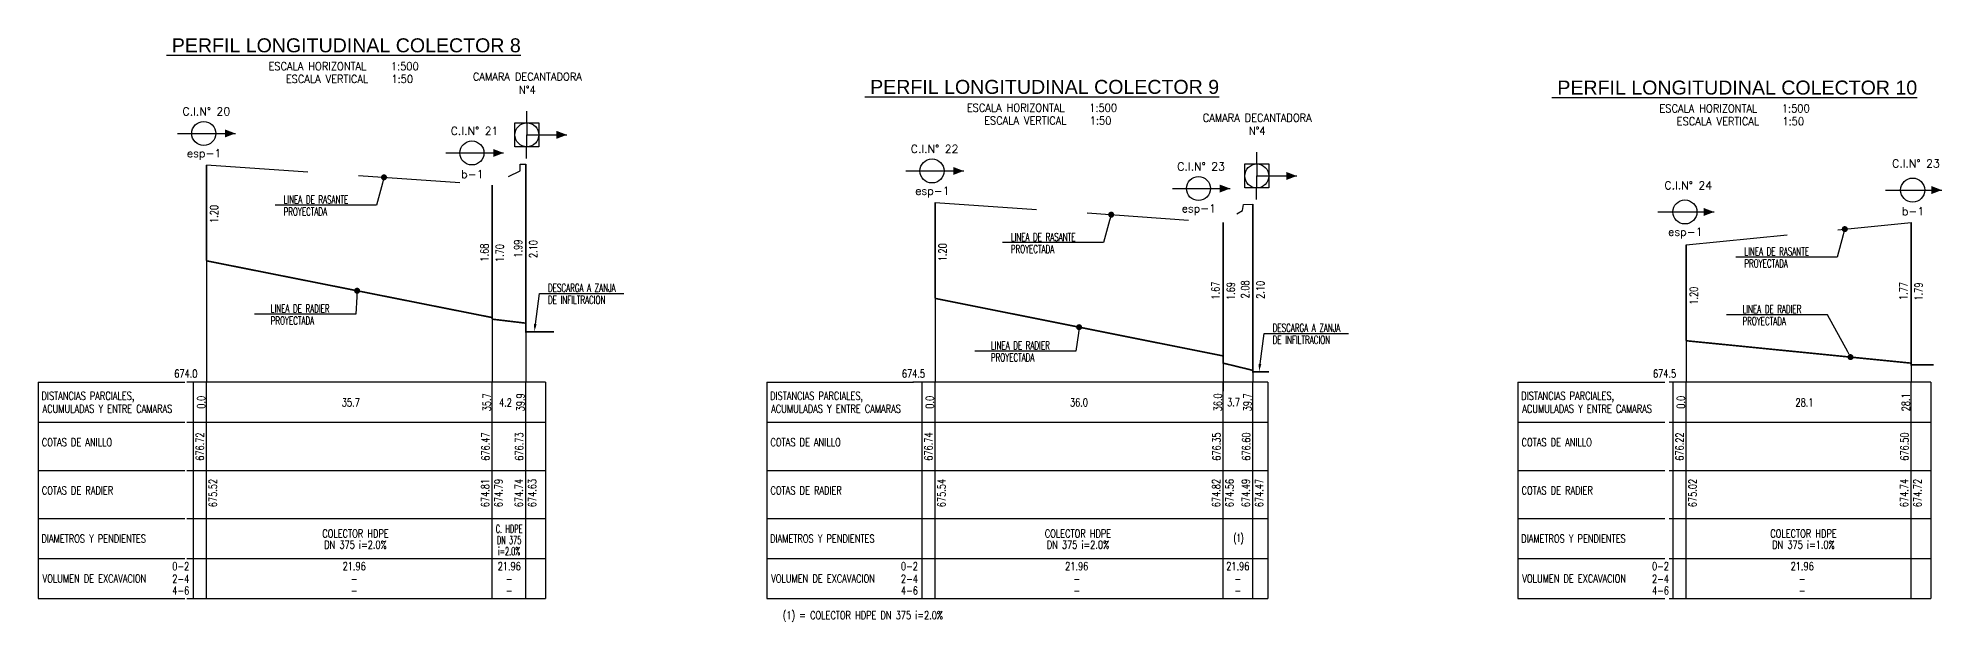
# Model space of a CAD drawing. Extents: x 350769 to 354978, y 6304672 to 6307963.
# Drawn here: x 353836 to 354074.4, y 6304672 to 6304745 of the extents above; entities that cross this region are included whole.
import ezdxf
from ezdxf import colors
from ezdxf.entities.mleader import LeaderData, LeaderLine
from ezdxf.enums import TextEntityAlignment as Align
from ezdxf.math import Vec2, Vec3

# ---------------------------------------------------------------- set-up
doc = ezdxf.new("R2010")
doc.units = 0
doc.linetypes.add('DASHED', pattern=[19.049999999999997, 12.7, -6.35])
doc.layers.get('0').update_dxf_attribs({"linetype": 'CONTINUOUS'})
for name, color, linetype in [('00-ALL SALIDA SUMIDERO', 1, 'CONTINUOUS'), ('00-FORMATO', 6, 'CONTINUOUS'), ('00_All ext_Txt', 4, 'CONTINUOUS'), ('03_Pav ext_Cota 250', 7, 'CONTINUOUS'), ('03_S2_Pav ext_Borde vereda', 7, 'CONTINUOUS'), ('05', 3, 'CONTINUOUS'), ('C-ROAD-PROF', 3, 'CONTINUOUS'), ('Perfil perfil cajon', 6, 'CONTINUOUS'), ('Perfil perfil texto', 3, 'CONTINUOUS')]:
    doc.layers.add(name, color=color, linetype=linetype)
doc.styles.add('lluvias DET-ROMANS', font='ROMANS.SHX', dxfattribs={"width": 0.9, "height": 2})
doc.styles.add('NEGRITA', font='swisse.ttf')
doc.styles.add('ROMANS', font='romans.shx', dxfattribs={"width": 0.65})

# ---------------------------------------------------------------- blocks, each defined once
blk = doc.blocks.new('_Dot')
at = {"color": 0, "linetype": 'ByBlock', "lineweight": -2}
blk.add_line((-0.5, 0), (-1, 0), dxfattribs=at)
at = {"color": 0, "linetype": 'ByBlock', "const_width": 0.5}
blk.add_lwpolyline([(-0.25, 0, 1), (0.25, 0, 1)], format="xyb", close=True, dxfattribs=at)

msp = doc.modelspace()

# ---------------------------------------------------------------- linework, layer by layer
at = {"layer": '00-ALL SALIDA SUMIDERO', "ltscale": 0.5}
for points in [[(353860.6750231685, 6304733.09167239, 0, 1, 0), (353859.3713764041, 6304733.09167239, 0, 0, 0)], [(353902.0996359992, 6304732.917435395, 0, 1, 0), (353900.7959892349, 6304732.917435395, 0, 0, 0)], [(353894.19192349, 6304730.649671392, 0, 1, 0), (353892.8882767256, 6304730.649671392, 0, 0, 0)], [(353951.6797738409, 6304728.397752659, 0, 1, 0), (353950.3761270765, 6304728.397752659, 0, 0, 0)], [(353993.3056976886, 6304727.773677642, 0, 1, 0), (353992.0020509242, 6304727.773677642, 0, 0, 0)], [(353984.9777923682, 6304726.19904112, 0, 1, 0), (353983.6741456038, 6304726.19904112, 0, 0, 0)], [(354073.9077486559, 6304726.007977765, 0, 1, 0), (354072.6041018915, 6304726.007977765, 0, 0, 0)]]:
    msp.add_lwpolyline(points, format="xyseb", dxfattribs=at)
at = {"layer": '00-ALL SALIDA SUMIDERO', "ltscale": 0.5, "const_width": 0.2}
for points in [[(353857.0544408585, 6304729.159899304), (353857.0544408585, 6304717.159899356)], [(353896.9544408586, 6304729.259899254), (353896.9544408586, 6304708.259899306), (353900.4734058824, 6304708.259899306)], [(353892.7544408586, 6304726.659899306), (353892.7544408586, 6304709.859899277)], [(353948.1024950192, 6304712.459899295), (353948.1024950192, 6304724.459899298)], [(353987.8024950192, 6304724.259899333), (353987.8024950192, 6304703.259899333), (353989.8301594621, 6304703.259899333)], [(353984.1024950192, 6304721.959899268), (353984.1024950192, 6304704.359899298), (353987.8024950192, 6304703.459899333)], [(354070.0593326396, 6304721.959899298), (354070.0593326507, 6304704.359899298)], [(353857.0544408585, 6304717.159899304), (353892.7544408586, 6304710.059899306)], [(353948.1024950192, 6304712.459899295), (353984.1024950192, 6304705.259899268)], [(353892.7544408586, 6304709.859899277), (353896.9544408586, 6304709.359899307)], [(354041.9593326405, 6304707.159899293), (354070.0593326405, 6304704.359899298), (354070.0593326405, 6304704.159899259), (354072.8934078319, 6304704.159899259)]]:
    msp.add_lwpolyline(points, dxfattribs=at)
at = {"layer": '00-ALL SALIDA SUMIDERO', "ltscale": 0.5, "elevation": -1.264502462725251e-08}
msp.add_lwpolyline([(354045.4521564234, 6304723.269842039, 0, 1, 0), (354044.148509659, 6304723.269842039, 0, 0, 0)], format="xyseb", dxfattribs=at)
at = {"layer": '00-ALL SALIDA SUMIDERO', "ltscale": 0.5, "const_width": 0.2, "elevation": -1.000000000612056e-10}
msp.add_lwpolyline([(354041.9593326001, 6304719.159899298), (354041.9593326001, 6304707.159899298)], dxfattribs=at)
at = {"layer": '03_Pav ext_Cota 250', "color": 7}
for points in [[(353857.0544408585, 6304674.90835754), (353857.0544408585, 6304701.959899306)], [(353892.7544408586, 6304674.908357524), (353892.7544408586, 6304701.95989929)], [(353896.9544408586, 6304674.908357488), (353896.9544408586, 6304701.959899254)], [(353948.1024950192, 6304674.908357532), (353948.1024950192, 6304701.959899298)], [(353984.1024950192, 6304674.908357516), (353984.1024950192, 6304701.959899282)], [(353987.8024950192, 6304674.908357567), (353987.8024950192, 6304701.959899333)], [(354041.9593326405, 6304674.908357532), (354041.9593326405, 6304701.959899298)], [(354070.0593326405, 6304674.908357493), (354070.0593326405, 6304701.959899259)]]:
    msp.add_lwpolyline(points, dxfattribs=at)
at = {"layer": '03_S2_Pav ext_Borde vereda'}
for points in [[(353857.0544408585, 6304717.159899304), (353857.0544408585, 6304701.959899306)], [(353948.1024950192, 6304712.459899295), (353948.1024950192, 6304701.959899298)], [(353892.7544408586, 6304709.859899277), (353892.7544408586, 6304701.959899306)], [(353896.9544408586, 6304708.259899306), (353896.9544408586, 6304701.959899306)], [(354041.9593326405, 6304707.159899293), (354041.9593326405, 6304701.959899298)], [(353984.1024950192, 6304704.359899298), (353984.1024950192, 6304700.85272346)], [(354070.0593326405, 6304704.159899259), (354070.0593326405, 6304701.959899298)], [(353987.8024950192, 6304703.259899333), (353987.8024950192, 6304701.959899333)]]:
    msp.add_lwpolyline(points, dxfattribs=at)
at = {"layer": '05', "color": 1}
for p, q in [((353853.4540260192, 6304733.09167239), (353860.6750231685, 6304733.09167239)), ((353897.0996359992, 6304732.917435395), (353902.0996359992, 6304732.917435395)), ((353886.9709263407, 6304730.649671392), (353894.19192349, 6304730.649671392)), ((353944.4587766916, 6304728.397752659), (353951.6797738409, 6304728.397752659)), ((353988.3056976886, 6304727.773677642), (353993.3056976886, 6304727.773677642)), ((353977.7567952189, 6304726.19904112), (353984.9777923682, 6304726.19904112)), ((354066.8781336583, 6304726.007977766), (354073.9077486559, 6304726.007977765)), ((354038.4225414257, 6304723.26984204, -1.264502462725251e-08), (354045.4521564234, 6304723.269842039, -1.264502462725251e-08))]:
    msp.add_line(p, q, dxfattribs=at)
for points in [[(353897.0679280242, 6304735.880598689), (353897.099635999, 6304732.917435395)], [(353897.0679280242, 6304729.9542721), (353897.099635999, 6304732.917435395)], [(353988.2739897136, 6304730.736840936), (353988.3056976884, 6304727.773677642)], [(353988.2739897136, 6304724.810514347), (353988.3056976884, 6304727.773677642)]]:
    msp.add_lwpolyline(points, dxfattribs=at)
for points in [[(353898.5996359992, 6304731.417435395), (353895.5996359992, 6304731.417435395), (353895.5996359992, 6304734.417435395), (353898.5996359992, 6304734.417435395)], [(353989.8056976886, 6304726.273677642), (353986.8056976886, 6304726.273677642), (353986.8056976886, 6304729.273677642), (353989.8056976886, 6304729.273677642)]]:
    msp.add_lwpolyline(points, close=True, dxfattribs=at)
for centre in [(353856.7150828937, 6304733.09167239), (353897.0996359992, 6304732.917435395), (353890.2319832151, 6304730.649671392), (353947.7198335661, 6304728.397752659), (353981.0178520934, 6304726.19904112), (353988.3056976886, 6304727.773677642), (354070.2613238842, 6304726.007977765), (354041.8057316517, 6304723.269842039, -1.264502462725251e-08)]:
    msp.add_circle(centre, 1.5, dxfattribs=at)
at = {"layer": 'C-ROAD-PROF', "color": 3, "linetype": 'DASHED', "lineweight": -3, "flags": 128}
for points in [[(353857.0544408585, 6304729.159899304), (353892.7544408586, 6304726.659899306), (353896.2635144078, 6304728.432048339), (353896.2539603377, 6304729.259899254), (353896.9544408586, 6304729.259899254)], [(353948.1024950192, 6304724.459899298), (353984.1024950192, 6304721.959899268), (353986.5166943223, 6304723.46088546), (353986.6599653144, 6304724.216299197), (353987.8024950192, 6304724.259899333)]]:
    msp.add_lwpolyline(points, dxfattribs=at)
at = {"layer": 'C-ROAD-PROF', "color": 3, "linetype": 'DASHED', "lineweight": -3, "elevation": 1.000000000612056e-10, "flags": 128}
msp.add_lwpolyline([(354041.9593326405, 6304719.14009159), (354070.0593326405, 6304721.959899298)], dxfattribs=at)
at = {"layer": 'Perfil perfil cajon'}
for p, q in [((353836.026367995, 6304701.959899376), (353854.3746090747, 6304701.959899377)), ((353836.0263679949, 6304701.959899376), (353836.0263679935, 6304674.908357611)), ((353899.4364874542, 6304701.959899271), (353854.6184035295, 6304701.95989931)), ((353855.3956221005, 6304701.959899376), (353855.3956220993, 6304674.90835761)), ((353927.0744221556, 6304701.959899302), (353945.4226632354, 6304701.959899303)), ((353927.0744221556, 6304701.959899302), (353927.0744221542, 6304674.908357536)), ((353989.6919752994, 6304701.959899263), (353945.328224853, 6304701.959899302)), ((353946.4436762612, 6304701.959899302), (353946.44367626, 6304674.908357535)), ((354020.9312597769, 6304701.959899302), (354039.2795008567, 6304701.959899303)), ((354020.9312597769, 6304701.959899302), (354020.9312597755, 6304674.908357536)), ((354072.511837493, 6304701.959899263), (354039.8506402827, 6304701.959899302)), ((354040.3005138825, 6304701.959899302), (354040.3005138813, 6304674.908357535)), ((353836.0263679936, 6304674.90835761), (353854.3746090729, 6304674.90835761)), ((353927.0744221542, 6304674.908357535), (353945.4226632335, 6304674.908357535)), ((354020.9312597755, 6304674.908357535), (354039.2795008548, 6304674.908357535))]:
    msp.add_line(p, q, dxfattribs=at)
at = {"layer": 'Perfil perfil cajon', "color": 7}
for p, q in [((353836.0263679947, 6304696.959899379), (353854.3746090757, 6304696.959899375)), ((353854.6184035295, 6304696.959899308), (353899.4364874529, 6304696.959899269)), ((353927.0744221554, 6304696.959899304), (353945.4226632363, 6304696.959899301)), ((353945.328224853, 6304696.9598993), (353989.6919752981, 6304696.959899261)), ((354020.9312597767, 6304696.959899304), (354039.2795008576, 6304696.959899301)), ((354039.8506402827, 6304696.9598993), (354072.5118374917, 6304696.959899261)), ((353836.0263679944, 6304690.934128493), (353854.3746090738, 6304690.934128493)), ((353854.6184035286, 6304690.934128426), (353899.4364874514, 6304690.934128384)), ((353927.074422155, 6304690.934128419), (353945.4226632345, 6304690.934128419)), ((353945.328224852, 6304690.934128418), (353989.6919752965, 6304690.934128376)), ((354020.9312597763, 6304690.934128419), (354039.2795008558, 6304690.934128419)), ((354039.8506402818, 6304690.934128418), (354072.5118374901, 6304690.934128376)), ((353836.026367994, 6304684.90835761), (353854.3746090729, 6304684.908357607)), ((353854.6184035286, 6304684.908357542), (353899.4364874498, 6304684.9083575)), ((353927.0744221547, 6304684.908357535), (353945.4226632335, 6304684.908357533)), ((353945.328224852, 6304684.908357534), (353989.691975295, 6304684.908357492)), ((354020.931259776, 6304684.908357535), (354039.2795008548, 6304684.908357533)), ((354039.8506402818, 6304684.908357534), (354072.5118374886, 6304684.908357492)), ((353836.0263679938, 6304679.908357611), (353854.3746090729, 6304679.908357611)), ((353854.6184035277, 6304679.908357544), (353899.4364874485, 6304679.908357502)), ((353927.0744221545, 6304679.908357536), (353945.4226632335, 6304679.908357536)), ((353945.3282248511, 6304679.908357535), (353989.6919752936, 6304679.908357494)), ((354020.9312597758, 6304679.908357536), (354039.2795008548, 6304679.908357536)), ((354039.8506402809, 6304679.908357535), (354072.5118374872, 6304679.908357494))]:
    msp.add_line(p, q, dxfattribs=at)
at = {"layer": 'Perfil perfil cajon'}
for points in [[(353899.4364874542, 6304701.959899236), (353899.4364874472, 6304674.90835747)], [(353989.6919752994, 6304701.959899228), (353989.6919752923, 6304674.908357462)], [(354072.511837493, 6304701.959899228), (354072.5118374859, 6304674.908357462)], [(353854.6184035277, 6304674.908357543), (353899.4364874472, 6304674.908357504)], [(353945.3282248511, 6304674.908357535), (353989.6919752923, 6304674.908357495)], [(354039.8506402809, 6304674.908357535), (354072.5118374859, 6304674.908357495)]]:
    msp.add_lwpolyline(points, dxfattribs=at)

# ---------------------------------------------------------------- texts
at = {"layer": '00-FORMATO', "color": 6, "style": 'NEGRITA'}
for s, p in [('%%U PERFIL LONGITUDINAL COLECTOR 8', (353874.1924643678, 6304744.115686759)), ('%%U PERFIL LONGITUDINAL COLECTOR 9', (353961.4549609363, 6304738.916216425)), ('%%U PERFIL LONGITUDINAL COLECTOR 10', (354048.0041069005, 6304738.831112451))]:
    msp.add_text(s, height=1.750000116368201, dxfattribs=at).set_placement(p, align=Align.MIDDLE)
at = {"layer": '00-FORMATO', "color": 0, "style": 'ROMANS', "width": 0.9}
for s, p in [('ESCALA HORIZONTAL   1:500', (353874.1924643678, 6304741.499403889)), ('ESCALA VERTICAL   1:50', (353874.9215381152, 6304739.90239058)), ('ESCALA HORIZONTAL   1:500', (353961.4549609363, 6304736.299933555)), ('ESCALA VERTICAL   1:50', (353962.1840346836, 6304734.702920245)), ('ESCALA HORIZONTAL   1:500', (354048.0041069005, 6304736.214829581)), ('ESCALA VERTICAL   1:50', (354048.7331806478, 6304734.617816271))]:
    msp.add_text(s, height=1.000000066496115, dxfattribs=at).set_placement(p, align=Align.MIDDLE)
at = {"layer": 'Perfil perfil texto', "color": 0, "style": 'lluvias DET-ROMANS'}
for s, p in [('C.I.N%%D 20', (353857.0417403238, 6304735.84690793)), ('C.I.N%%D 21', (353890.5586406452, 6304733.404906931)), ('esp-1', (353856.7633157003, 6304730.445910127)), ('C.I.N%%D 22', (353948.0464909961, 6304731.152988199)), ('C.I.N%%D 23', (354070.6761453175, 6304729.335108027)), ('b-1', (353890.2802160218, 6304728.003909129)), ('C.I.N%%D 23', (353981.3445095235, 6304728.95427666)), ('esp-1', (353947.7680663727, 6304725.751990397)), ('C.I.N%%D 24', (354042.220553085, 6304726.596972301, -1.264502462725251e-08)), ('esp-1', (353981.0660849, 6304723.553278857)), ('b-1', (354070.3095566909, 6304723.362215502)), ('esp-1', (354041.8539644583, 6304720.624079776, -1.264502462725251e-08))]:
    msp.add_text(s, height=1, rotation=359.9999999466392, dxfattribs=at).set_placement(p, align=Align.MIDDLE)
at = {"layer": 'Perfil perfil texto', "color": 0, "style": 'lluvias DET-ROMANS', "width": 0.75}
for s, rotation, p in [('1.20', 89.99999994663915, (353858.001304823, 6304723.025343054)), ('1.68', 89.99999994663915, (353891.8004751738, 6304718.182634681)), ('1.70', 89.99999994663915, (353893.701304823, 6304718.125343015)), ('1.99', 89.99999994663915, (353896.0004751738, 6304718.682634669)), ('2.10', 89.99999994663915, (353897.901304823, 6304718.625343004)), ('1.20', 89.99999994663915, (353949.0493589836, 6304718.22534302)), ('1.67', 89.99999994663915, (353983.1485293345, 6304713.432634657)), ('1.69', 89.99999994663915, (353985.0493589836, 6304713.375342992)), ('2.08', 89.99999994663915, (353986.8485293345, 6304713.582634722)), ('2.10', 89.99999994663915, (353988.7493589837, 6304713.525343057)), ('1.20', 89.99999994663915, (354042.9061966049, 6304712.792179286)), ('1.77', 89.99999994663915, (354069.1053669557, 6304713.374920894)), ('1.79', 89.99999994663915, (354071.0061966049, 6304713.317629229)), ('35.7', 359.9999999466392, (353875.0971409869, 6304699.440087913)), ('4.2', 359.9999999466392, (353894.4169244509, 6304699.440087893)), ('36.0', 359.9999999466392, (353966.0900610177, 6304699.440087904)), ('3.7', 359.9999999466392, (353985.4048385312, 6304699.461585654)), ('28.1', 359.9999999466392, (354056.7452798988, 6304699.440087904)), ('676.72', 90.00000005336085, (353856.2403100029, 6304693.916628356)), ('676.47', 90.00000005336085, (353891.9403100029, 6304693.916628344)), ('676.73', 90.00000005336085, (353896.1403100029, 6304693.916628308)), ('676.74', 90.00000005336085, (353947.2883641635, 6304693.916628348)), ('676.35', 90.00000005336085, (353983.2883641635, 6304693.916628336)), ('676.60', 90.00000005336085, (353986.9883641636, 6304693.916628387)), ('676.22', 90.00000005336085, (354041.1452017848, 6304693.916628348)), ('676.50', 90.00000005336085, (354069.2452017848, 6304693.916628312)), ('675.52', 90.00000005336085, (353857.8640020656, 6304688.107507435)), ('674.81', 90.00000005336085, (353891.885241639, 6304688.107507423)), ('674.79', 90.00000005336085, (353893.5640020656, 6304688.107507423)), ('674.74', 90.00000005336085, (353896.0852416391, 6304688.107507386)), ('674.63', 90.00000005336085, (353897.7640020656, 6304688.107507386)), ('675.54', 90.00000005336085, (353948.9120562263, 6304688.107507426)), ('674.82', 90.00000005336085, (353983.2332957997, 6304688.107507414)), ('674.56', 90.00000005336085, (353984.9120562263, 6304688.107507414)), ('674.49', 90.00000005336085, (353986.9332957997, 6304688.107507465)), ('674.47', 90.00000005336085, (353988.6120562263, 6304688.107507465)), ('675.02', 90.00000005336085, (354042.7688938476, 6304688.107507426)), ('674.74', 90.00000005336085, (354069.190133421, 6304688.107507391)), ('674.72', 90.00000005336085, (354070.8688938476, 6304688.107507391))]:
    msp.add_text(s, height=0.9999999999999994, rotation=rotation, dxfattribs=at).set_placement(p, align=Align.MIDDLE_CENTER)
for s, p in [('674.0', (353853.0377897408, 6304702.547145761)), ('674.5', (353943.9579991656, 6304702.547145752)), ('674.5', (354037.8148367869, 6304702.547145752))]:
    msp.add_text(s, height=0.9999999999999994, rotation=359.9999999466392, dxfattribs=at).set_placement(p)
for s, p in [('DISTANCIAS PARCIALES,', (353836.4485412727, 6304700.269423191)), ('ACUMULADAS Y ENTRE CAMARAS', (353836.5818746052, 6304698.650375572)), ('DISTANCIAS PARCIALES,', (353927.4965954334, 6304700.269423116)), ('ACUMULADAS Y ENTRE CAMARAS', (353927.6299287659, 6304698.650375498)), ('DISTANCIAS PARCIALES,', (354021.3534330547, 6304700.269423116)), ('ACUMULADAS Y ENTRE CAMARAS', (354021.4867663872, 6304698.650375498)), ('COTAS DE ANILLO', (353836.49139841, 6304694.459899382)), ('COTAS DE ANILLO', (353927.5394525707, 6304694.459899307)), ('COTAS DE ANILLO', (354021.396290192, 6304694.459899307)), ('COTAS DE RADIER', (353836.4913984072, 6304688.434128494)), ('COTAS DE RADIER', (353927.5394525679, 6304688.434128419)), ('COTAS DE RADIER', (354021.3962901892, 6304688.434128419)), ('DIAMETROS Y PENDIENTES', (353836.4485412615, 6304682.408357615)), ('DIAMETROS Y PENDIENTES', (353927.4965954222, 6304682.40835754)), ('DIAMETROS Y PENDIENTES', (354021.3534330435, 6304682.40835754)), ('VOLUMEN DE EXCAVACION', (353836.5818745925, 6304677.408357613)), ('VOLUMEN DE EXCAVACION', (353927.6299287532, 6304677.408357538)), ('VOLUMEN DE EXCAVACION', (354021.4867663745, 6304677.408357538))]:
    msp.add_text(s, height=0.9999999999999994, rotation=359.9999999466392, dxfattribs=at).set_placement(p, align=Align.MIDDLE_LEFT)
for s, p in [('0.0', (353856.8944259817, 6304699.459899299)), ('35.7', (353892.5944259817, 6304699.459899283)), ('39.9', (353896.7944259817, 6304699.459899247)), ('0.0', (353947.9424801423, 6304699.45989929)), ('36.0', (353983.9424801423, 6304699.459899275)), ('39.7', (353987.6424801424, 6304699.459899326)), ('0.0', (354041.7993177637, 6304699.45989929)), ('28.1', (354069.8993177636, 6304699.459899251))]:
    msp.add_text(s, height=0.9999999999999994, rotation=90.00000005336085, dxfattribs=at).set_placement(p, align=Align.CENTER)
for s, p in [('0-2', (353853.845548677, 6304678.965021359)), ('2-4', (353853.845548677, 6304677.378382214)), ('21.96', (353875.5219058467, 6304678.965021315)), ('21.96', (353894.8957616542, 6304678.965021315)), ('0-2', (353944.8936028377, 6304678.965021284)), ('2-4', (353944.8936028377, 6304677.37838214)), ('21.96', (353965.8052789007, 6304678.965021307)), ('21.96', (353985.9339329171, 6304678.965021307)), ('0-2', (354038.750440459, 6304678.965021284)), ('2-4', (354038.750440459, 6304677.37838214)), ('21.96', (354056.4604977818, 6304678.965021307)), ('4-6', (353853.845548677, 6304675.905328587)), ('-', (353875.5219058476, 6304677.378382168)), ('-', (353875.5219058467, 6304675.905328543)), ('-', (353894.8957616552, 6304677.378382168)), ('-', (353894.8957616542, 6304675.905328543)), ('4-6', (353944.8936028377, 6304675.905328512)), ('-', (353965.8052789017, 6304677.378382159)), ('-', (353965.8052789007, 6304675.905328535)), ('-', (353985.933932918, 6304677.378382159)), ('-', (353985.9339329171, 6304675.905328535)), ('4-6', (354038.750440459, 6304675.905328512)), ('-', (354056.4604977827, 6304677.378382159)), ('-', (354056.4604977818, 6304675.905328535))]:
    msp.add_text(s, height=0.9999999999999994, rotation=359.9999999466392, dxfattribs=at).set_placement(p, align=Align.MIDDLE)
at = {"layer": 'Perfil perfil texto', "color": 0, "attachment_point": 2, "style": 'lluvias DET-ROMANS'}
for s, insert, char_height, width, rotation, line_spacing_factor in [('CAMARA DECANTADORA \\PN%%D4', (353897.1542063809, 6304740.693722933), 1, 13.2085714290227, 359.9999999733196, 0.9806521173167446), ('CAMARA DECANTADORA \\PN%%D4', (353988.3602680703, 6304735.54996518), 1, 13.2085714290227, 359.9999999733196, 0.9806521173167446), ('{\\W0.75;COLECTOR HDPE \\PDN 375 i=2.0%}', (353875.679508017, 6304683.545003038), 0.9999999999999994, 12.13178571521333, 359.99999994663915, 0.8392062547483613), ('{\\W0.6;C. HDPE \\PDN 375 \\Pi=2.0%}', (353894.8759985718, 6304684.126822594), 0.9999999999999994, 12.13178571521333, 359.99999994663915, 0.8392062547483613), ('{\\W0.75;COLECTOR HDPE \\PDN 375 i=2.0%}', (353965.962881071, 6304683.54500303), 0.9999999999999994, 12.13178571521333, 359.99999994663915, 0.8392062547483613), ('{\\W0.6;(1)}', (353986.0285777386, 6304682.992533434), 0.9999999999999994, 12.13178571521333, 359.99999994663915, 0.8392062547483613), ('{\\W0.75;COLECTOR HDPE \\PDN 375 i=1.0%}', (354056.6180999521, 6304683.54500303), 0.9999999999999994, 12.13178571521333, 359.99999994663915, 0.8392062547483613), ('{\\W0.75;(1) = COLECTOR HDPE DN 375 i=2.0%}', (353939.0875280554, 6304673.325725353), 0.9999999999999994, 83.57829935305978, 359.99999994663915, 0.8392062547483613)]:
    msp.add_mtext(s, dxfattribs=dict(at, insert=insert, char_height=char_height, width=width, rotation=rotation, line_spacing_factor=line_spacing_factor))

# ---------------------------------------------------------------- leaders
at = {"layer": '00_All ext_Txt'}
ml = msp.add_multileader_mtext('Standard', dxfattribs=at)
ml.set_content('{\\C256;LINEA DE RASANTE PROYECTADA}', color=2, style='ROMANS')
ml.set_leader_properties(color=7)
ml.set_arrow_properties(name='DOT')
ml.build(insert=Vec2(0, 0))
ml.multileader.update_dxf_attribs({"text_left_attachment_type": 6, "text_right_attachment_type": 6, "dogleg_length": 0.4164050059420628, "arrow_head_size": 0.75})
ctx = ml.context
ctx.base_point, ctx.char_height, ctx.arrow_head_size, ctx.landing_gap_size, ctx.plane_origin, ctx.plane_x_axis, ctx.plane_y_axis = Vec3(353866.6464337028, 6304724.110800112, 2.820012762996353e-08), 1, 0.75, 0.05000000250530529, Vec3(353876.057394255, 6304750.387235487, 1.162063829825635e-07), Vec3(1, -1.27675647831893e-15, -3.517525297178413e-09), Vec3(1.292968947391459e-15, 1, 4.609055430399856e-09)
ctx.left_attachment, ctx.right_attachment = 6, 6
notes = []
notes.append((ctx, [(1, (1, 1, 0), (353878.2867628541, 6304724.110800112, -1.274502462731372e-08), (-1, 1.27675647831893e-15, 3.517525297178411e-09), 1.040329146316736, [(1, [(353879.2433435949, 6304727.606054576)], 0, [])])]))
ctx.mtext.insert, ctx.mtext.text_direction, ctx.mtext.rotation, ctx.mtext.width, ctx.mtext.line_spacing_factor, ctx.mtext.line_spacing_style, ctx.mtext.flow_direction, ctx.mtext.extrusion = Vec3(353866.6964337053, 6304725.310800112, 3.355511787277199e-08), Vec3(1, -1.27675647831893e-15, -3.517525297178413e-09), 6.283185307179585, 11.43449085514294, 0.8999999999999998, 2, 5, Vec3(3.517525297178409e-09, -4.609055430399863e-09, 1)
ml = msp.add_multileader_mtext('Standard', dxfattribs=at)
ml.set_content('{\\C256;LINEA DE RASANTE PROYECTADA}', color=2, style='ROMANS')
ml.set_leader_properties(color=7)
ml.set_arrow_properties(name='DOT')
ml.build(insert=Vec2(0, 0))
ml.multileader.update_dxf_attribs({"text_left_attachment_type": 6, "text_right_attachment_type": 6, "dogleg_length": 0.4164050059420628, "arrow_head_size": 0.75})
ctx = ml.context
ctx.base_point, ctx.char_height, ctx.arrow_head_size, ctx.landing_gap_size, ctx.plane_origin, ctx.plane_x_axis, ctx.plane_y_axis = Vec3(353957.5157329106, 6304719.43616233, 2.820012762996353e-08), 1, 0.75, 0.05000000250530529, Vec3(353966.9266934628, 6304750.712597705, 1.392516601345627e-07), Vec3(1, -1.27675647831893e-15, -3.517525297178413e-09), Vec3(1.292968947391459e-15, 1, 4.609055430399856e-09)
ctx.left_attachment, ctx.right_attachment = 6, 6
notes.append((ctx, [(1, (1, 1, 0), (353969.1560620619, 6304719.43616233, -1.274502462731372e-08), (-1, 1.27675647831893e-15, 3.517525297178411e-09), 1.040329146316736, [(1, [(353970.1126428027, 6304722.931416795)], 0, [])])]))
ctx.mtext.insert, ctx.mtext.text_direction, ctx.mtext.rotation, ctx.mtext.width, ctx.mtext.line_spacing_factor, ctx.mtext.line_spacing_style, ctx.mtext.flow_direction, ctx.mtext.extrusion = Vec3(353957.5657329131, 6304720.63616233, 3.355511787277196e-08), Vec3(1, -1.27675647831893e-15, -3.517525297178413e-09), 6.283185307179585, 11.43449085514294, 0.8999999999999998, 2, 5, Vec3(3.517525297178409e-09, -4.609055430399863e-09, 1)
ml = msp.add_multileader_mtext('Standard', dxfattribs=at)
ml.set_content('{\\C256;LINEA DE RASANTE PROYECTADA}', color=2, style='ROMANS')
ml.set_leader_properties(color=7)
ml.set_arrow_properties(name='DOT')
ml.build(insert=Vec2(0, 0))
ml.multileader.update_dxf_attribs({"text_left_attachment_type": 6, "text_right_attachment_type": 6, "dogleg_length": 0.4164050059420628, "arrow_head_size": 0.75})
ctx = ml.context
ctx.base_point, ctx.char_height, ctx.arrow_head_size, ctx.landing_gap_size, ctx.plane_origin, ctx.plane_x_axis, ctx.plane_y_axis = Vec3(354049.1818144344, 6304717.633693832, -1.79107366737969e-07), 1, 0.75, 0.05000000250530529, Vec3(354058.5927749865, 6304753.910129207, -4.501055708137047e-08), Vec3(1, -1.27675647831893e-15, -3.517525297178413e-09), Vec3(1.292968947391459e-15, 1, 4.609055430399856e-09)
ctx.left_attachment, ctx.right_attachment = 6, 6
notes.append((ctx, [(1, (1, 1, 0), (354060.8221435857, 6304717.633693832, -2.200525189952462e-07), (-1, 1.27675647831893e-15, 3.517525297178411e-09), 1.040329146316736, [(1, [(354061.7787243265, 6304721.128948296, -2.073074943679325e-07)], 0, [])])]))
ctx.mtext.insert, ctx.mtext.text_direction, ctx.mtext.rotation, ctx.mtext.width, ctx.mtext.line_spacing_factor, ctx.mtext.line_spacing_style, ctx.mtext.flow_direction, ctx.mtext.extrusion = Vec3(354049.2318144368, 6304718.833693832, -1.737523764951605e-07), Vec3(1, -1.27675647831893e-15, -3.517525297178413e-09), 6.283185307179585, 11.43449085514294, 0.8999999999999998, 2, 5, Vec3(3.517525297178409e-09, -4.609055430399863e-09, 1)
ml = msp.add_multileader_mtext('Standard', dxfattribs=at)
ml.set_content('{\\C256;LINEA DE RADIER PROYECTADA}', color=2, style='ROMANS')
ml.set_leader_properties(color=7)
ml.set_arrow_properties(name='DOT')
ml.build(insert=Vec2(0, 0))
ml.multileader.update_dxf_attribs({"text_left_attachment_type": 6, "text_right_attachment_type": 6, "dogleg_length": 0.4164050059420628, "arrow_head_size": 0.75})
ctx = ml.context
ctx.base_point, ctx.char_height, ctx.arrow_head_size, ctx.landing_gap_size, ctx.plane_origin, ctx.plane_x_axis, ctx.plane_y_axis = Vec3(353865.0343404266, 6304710.47685221, 3.854788201708084e-08), 1, 0.75, 0.05000000250530529, Vec3(353876.6670336818, 6304733.947157855, 1.058055289113016e-07), Vec3(1, -1.27675647831893e-15, -3.517525297178413e-09), Vec3(1.292968947391459e-15, 1, 4.609055430399856e-09)
ctx.left_attachment, ctx.right_attachment = 6, 6
notes.append((ctx, [(1, (1, 1, 0), (353875.7103838636, 6304710.47685221), (-1, 1.27675647831893e-15, 3.517525297178411e-09), 1.040329146316736, [(1, [(353875.8832700378, 6304713.415230196, 1.392964468584573e-08)], 0, [])])]))
ctx.mtext.insert, ctx.mtext.text_direction, ctx.mtext.rotation, ctx.mtext.width, ctx.mtext.line_spacing_factor, ctx.mtext.line_spacing_style, ctx.mtext.flow_direction, ctx.mtext.extrusion = Vec3(353865.084340429, 6304711.67685221, 4.390287225988931e-08), Vec3(1, -1.27675647831893e-15, -3.517525297178413e-09), 6.283185307179585, 11.43449085514294, 0.8999999999999998, 2, 5, Vec3(3.517525297178409e-09, -4.609055430399863e-09, 1)
ml = msp.add_multileader_mtext('Standard', dxfattribs=at)
ml.set_content('{\\C256;DESCARGA A ZANJA DE INFILTRACION}', color=2, style='ROMANS')
ml.set_leader_properties(color=7)
ml.build(insert=Vec2(0, 0))
ml.multileader.update_dxf_attribs({"text_left_attachment_type": 6, "text_right_attachment_type": 6, "dogleg_length": 0.4164050059420628, "arrow_head_size": 1})
ctx = ml.context
ctx.base_point, ctx.char_height, ctx.arrow_head_size, ctx.landing_gap_size, ctx.plane_origin, ctx.plane_x_axis, ctx.plane_y_axis = Vec3(353899.6936503192, 6304713.072168631, 1.631234752007975e-08), 1, 1, 0.05000000250530529, Vec3(353907.1470658943, 6304756.166230633, 1.887176901781878e-07), Vec3(1, -1.27675647831893e-15, -3.517525297178413e-09), Vec3(1.292968947391459e-15, 1, 4.609055430399856e-09)
ctx.left_attachment, ctx.right_attachment = 6, 6
notes.append((ctx, [(0, (1, 1, 0), (353898.6533211729, 6304713.072168631, 1.997173160964089e-08), (1, -1.333980486555479e-15, -3.51752529717841e-09), 1.040329146316736, [(1, [(353898.0255262696, 6304708.259899306)], 0, [])])]))
ctx.mtext.insert, ctx.mtext.text_direction, ctx.mtext.rotation, ctx.mtext.width, ctx.mtext.line_spacing_factor, ctx.mtext.line_spacing_style, ctx.mtext.flow_direction, ctx.mtext.extrusion = Vec3(353899.7436503217, 6304714.272168632, 2.166733776288817e-08), Vec3(1, -1.27675647831893e-15, -3.517525297178413e-09), 6.283185307179585, 9.390952380952383, 0.8999999999999998, 2, 5, Vec3(3.517525297178409e-09, -4.609055430399863e-09, 1)
ml = msp.add_multileader_mtext('Standard', dxfattribs=at)
ml.set_content('{\\C256;LINEA DE RADIER PROYECTADA}', color=2, style='ROMANS')
ml.set_leader_properties(color=7)
ml.set_arrow_properties(name='DOT')
ml.build(insert=Vec2(0, 0))
ml.multileader.update_dxf_attribs({"text_left_attachment_type": 6, "text_right_attachment_type": 6, "dogleg_length": 0.4164050059420628, "arrow_head_size": 0.75})
ctx = ml.context
ctx.base_point, ctx.char_height, ctx.arrow_head_size, ctx.landing_gap_size, ctx.plane_origin, ctx.plane_x_axis, ctx.plane_y_axis = Vec3(354048.9462082618, 6304710.41989965, -1.352851252956068e-07), 1, 0.75, 0.05000000250530529, Vec3(354060.1391709486, 6304736.270151472, -5.551141115269346e-08), Vec3(1, -1.27675647831893e-15, -3.517525297178413e-09), Vec3(1.292968947391459e-15, 1, 4.609055430399856e-09)
ctx.left_attachment, ctx.right_attachment = 6, 6
notes.append((ctx, [(1, (1, 1, 0), (354059.6222516988, 6304710.41989965, -1.728383781591763e-07), (-1, 1.27675647831893e-15, 3.517525297178411e-09), 1.040329146316736, [(1, [(354062.4968380244, 6304705.11345748, -2.074074943679937e-07)], 0, [])])]))
ctx.mtext.insert, ctx.mtext.text_direction, ctx.mtext.rotation, ctx.mtext.width, ctx.mtext.line_spacing_factor, ctx.mtext.line_spacing_style, ctx.mtext.flow_direction, ctx.mtext.extrusion = Vec3(354048.9962082643, 6304711.61989965, -1.299301350527983e-07), Vec3(1, -1.27675647831893e-15, -3.517525297178413e-09), 6.283185307179585, 11.43449085514294, 0.8999999999999998, 2, 5, Vec3(3.517525297178409e-09, -4.609055430399863e-09, 1)
ml = msp.add_multileader_mtext('Standard', dxfattribs=at)
ml.set_content('{\\C256;LINEA DE RADIER PROYECTADA}', color=2, style='ROMANS')
ml.set_leader_properties(color=7)
ml.set_arrow_properties(name='DOT')
ml.build(insert=Vec2(0, 0))
ml.multileader.update_dxf_attribs({"text_left_attachment_type": 6, "text_right_attachment_type": 6, "dogleg_length": 0.4164050059420628, "arrow_head_size": 0.75})
ctx = ml.context
ctx.base_point, ctx.char_height, ctx.arrow_head_size, ctx.landing_gap_size, ctx.plane_origin, ctx.plane_x_axis, ctx.plane_y_axis = Vec3(353955.0363033355, 6304705.874155478, -1.779293412681253e-07), 1, 0.75, 0.05000000250530529, Vec3(353966.2292660224, 6304740.976675279, -5.551141115269346e-08), Vec3(1, -1.27675647831893e-15, -3.517525297178413e-09), Vec3(1.292968947391459e-15, 1, 4.609055430399856e-09)
ctx.left_attachment, ctx.right_attachment = 6, 6
notes.append((ctx, [(1, (1, 1, 0), (353965.7123467725, 6304705.874155478, -2.154825941316948e-07), (-1, 1.27675647831893e-15, 3.517525297178411e-09), 1.040329146316736, [(1, [(353966.1024950192, 6304708.859899282, -2.030934917539925e-07)], 0, [])])]))
ctx.mtext.insert, ctx.mtext.text_direction, ctx.mtext.rotation, ctx.mtext.width, ctx.mtext.line_spacing_factor, ctx.mtext.line_spacing_style, ctx.mtext.flow_direction, ctx.mtext.extrusion = Vec3(353955.086303338, 6304707.074155478, -1.725743510253168e-07), Vec3(1, -1.27675647831893e-15, -3.517525297178413e-09), 6.283185307179585, 11.43449085514294, 0.8999999999999998, 2, 5, Vec3(3.517525297178409e-09, -4.609055430399863e-09, 1)
ml = msp.add_multileader_mtext('Standard', dxfattribs=at)
ml.set_content('{\\C256;DESCARGA A ZANJA DE INFILTRACION}', color=2, style='ROMANS')
ml.set_leader_properties(color=7)
ml.build(insert=Vec2(0, 0))
ml.multileader.update_dxf_attribs({"text_left_attachment_type": 6, "text_right_attachment_type": 6, "dogleg_length": 0.4164050059420628, "arrow_head_size": 1})
ctx = ml.context
ctx.base_point, ctx.char_height, ctx.arrow_head_size, ctx.landing_gap_size, ctx.plane_origin, ctx.plane_x_axis, ctx.plane_y_axis = Vec3(353990.2478826925, 6304708.072168658, 1.631234752007975e-08), 1, 1, 0.05000000250530529, Vec3(353997.7012982676, 6304751.16623066, 1.887176901781878e-07), Vec3(1, -1.27675647831893e-15, -3.517525297178413e-09), Vec3(1.292968947391459e-15, 1, 4.609055430399856e-09)
ctx.left_attachment, ctx.right_attachment = 6, 6
notes.append((ctx, [(0, (1, 1, 0), (353989.2075535462, 6304708.072168658, 1.997173160964089e-08), (1, -1.333980486555479e-15, -3.51752529717841e-09), 1.040329146316736, [(1, [(353988.5797586429, 6304703.259899333)], 0, [])])]))
ctx.mtext.insert, ctx.mtext.text_direction, ctx.mtext.rotation, ctx.mtext.width, ctx.mtext.line_spacing_factor, ctx.mtext.line_spacing_style, ctx.mtext.flow_direction, ctx.mtext.extrusion = Vec3(353990.297882695, 6304709.272168659, 2.166733776288817e-08), Vec3(1, -1.27675647831893e-15, -3.517525297178413e-09), 6.283185307179585, 9.390952380952383, 0.8999999999999998, 2, 5, Vec3(3.517525297178409e-09, -4.609055430399863e-09, 1)
for ctx, leaders in notes:
    for number, flags, end, landing, length, lines in leaders:
        leader = LeaderData()
        leader.index, (leader.has_last_leader_line, leader.has_dogleg_vector, leader.attachment_direction) = number, flags
        leader.last_leader_point, leader.dogleg_vector, leader.dogleg_length = Vec3(end), Vec3(landing), length
        for number, points, colour, breaks in lines:
            line = LeaderLine()
            line.index, line.vertices, line.color, line.breaks = number, Vec3.list(points), colors.encode_raw_color(colour), breaks
            leader.lines.append(line)
        ctx.leaders.append(leader)

doc.saveas('drawing.dxf')
